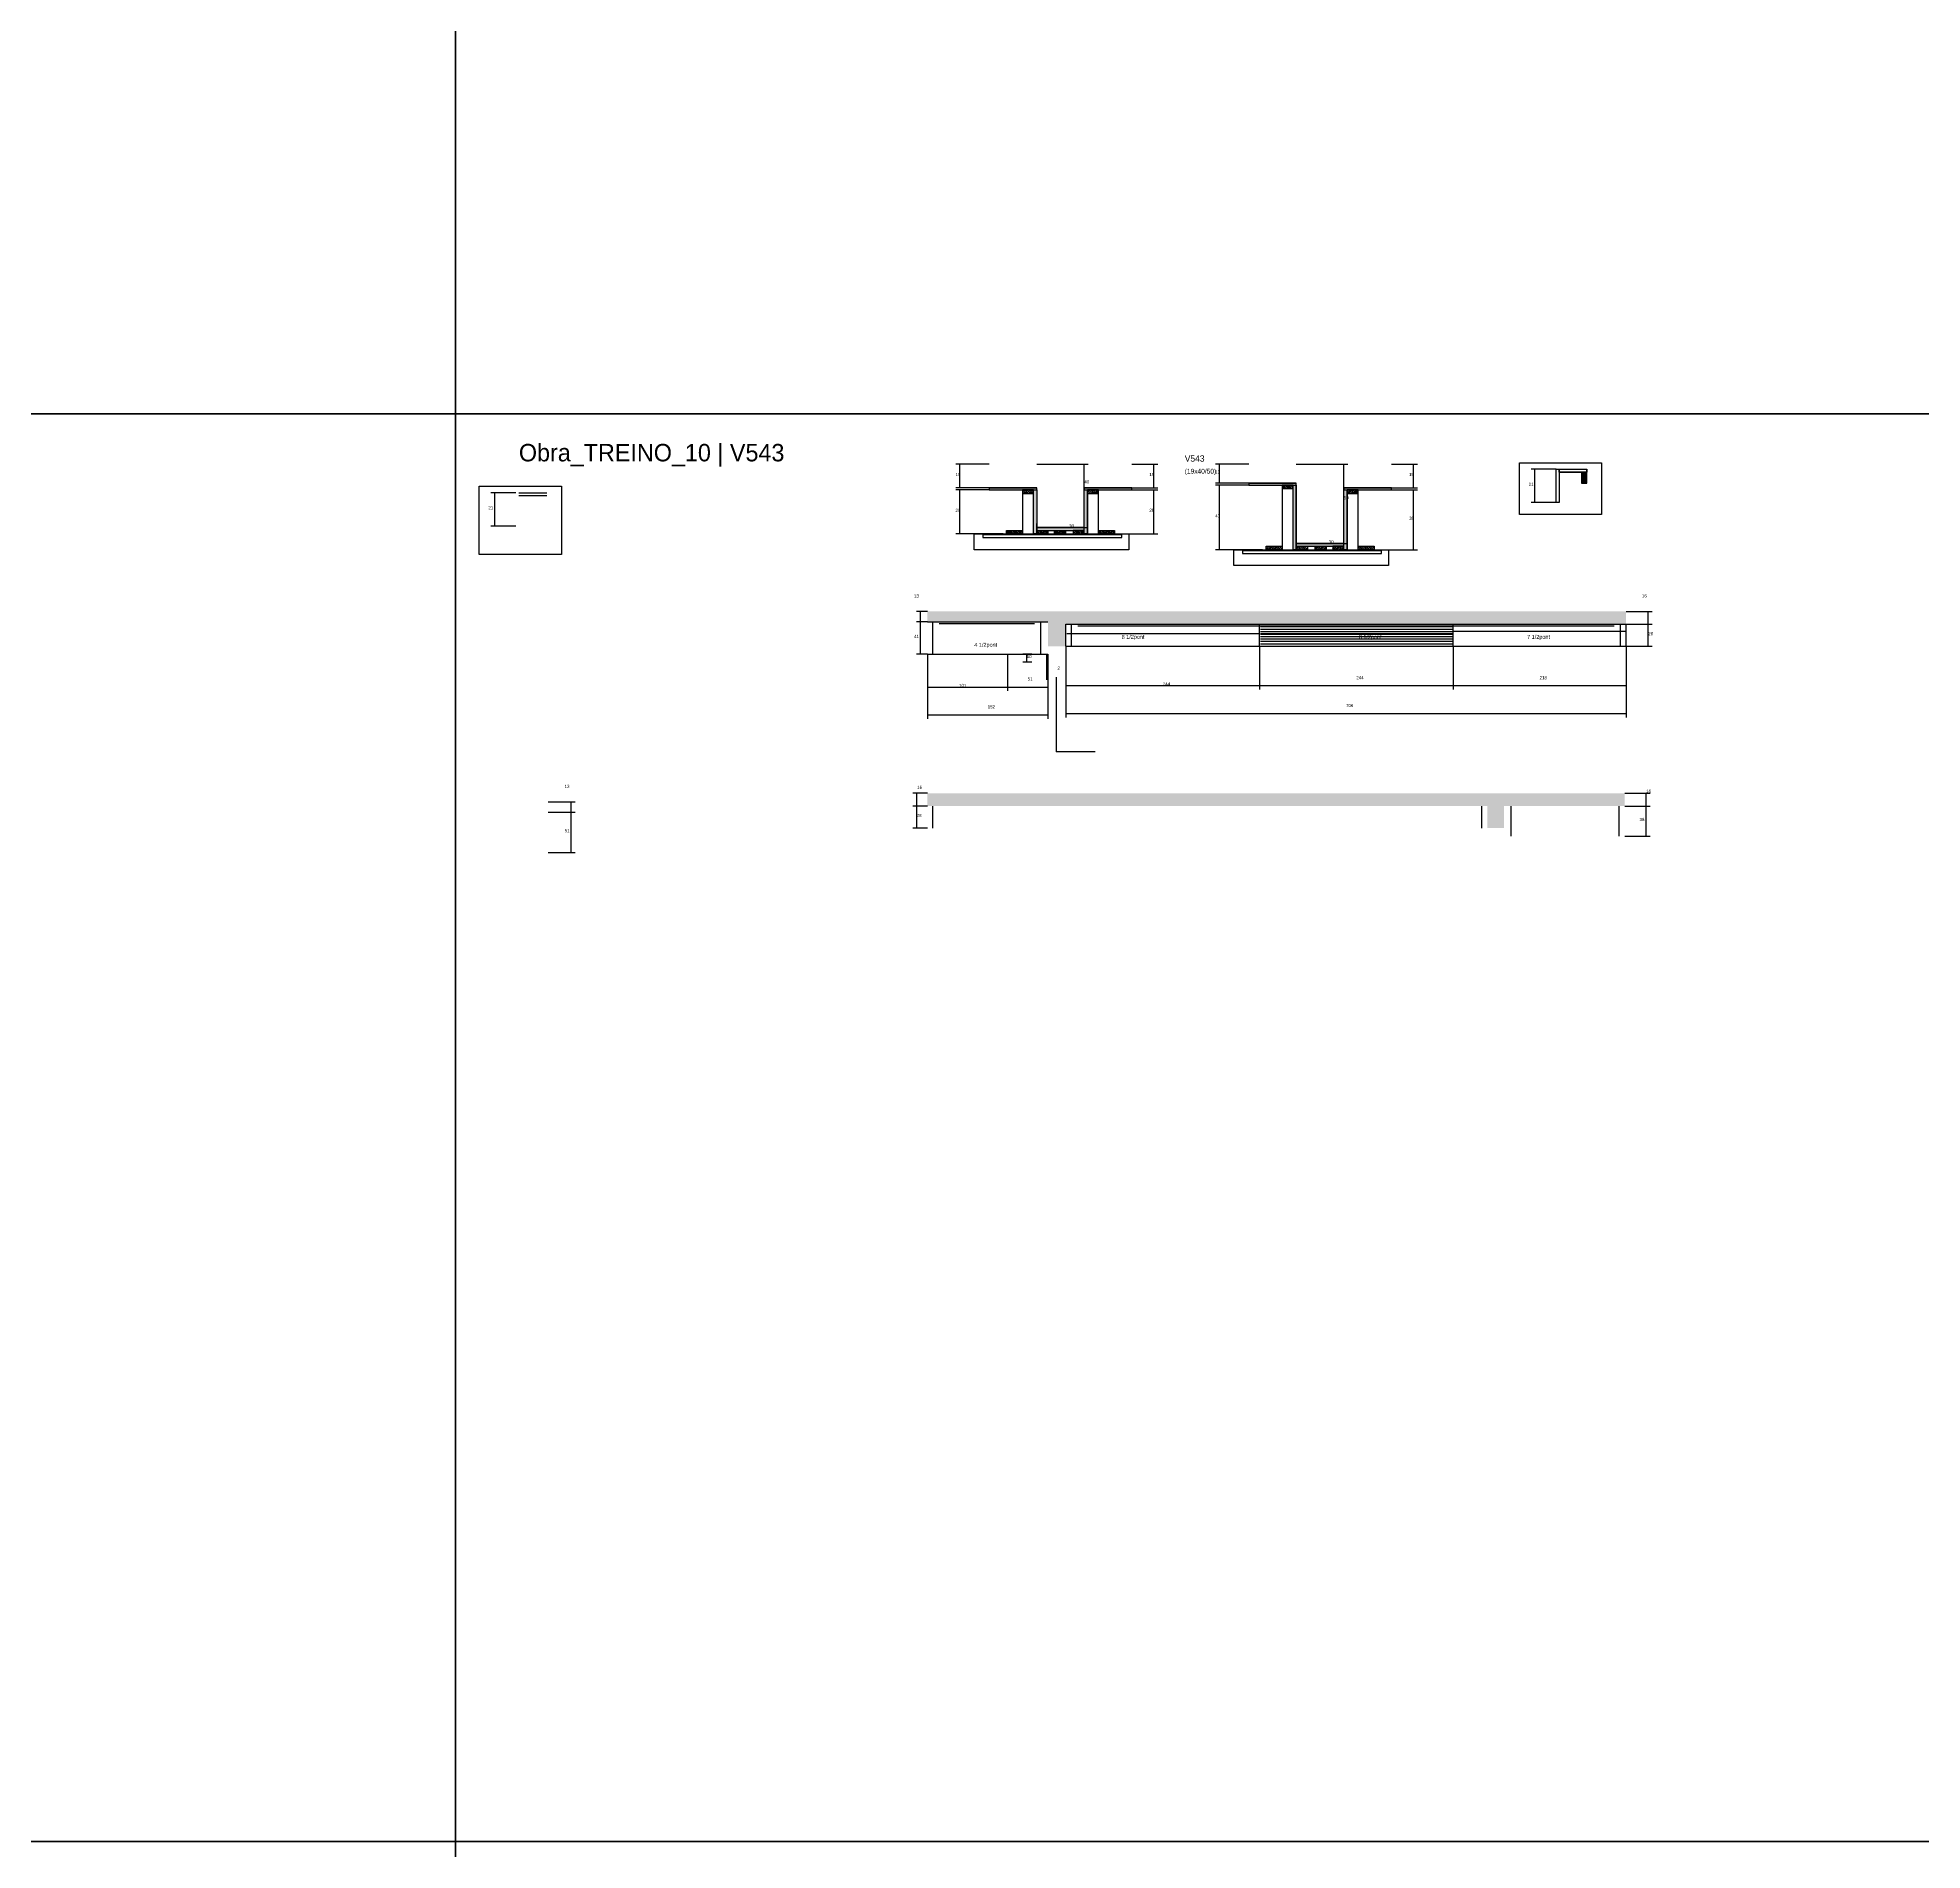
# Model space of a CAD drawing. Header units: metres. Extents: x -41 to 34840, y -36000 to 1848.
# Drawn here: x 19773 to 22149, y -19811 to -17526 of the extents above; entities that cross this region are included whole.
import ezdxf

# ---------------------------------------------------------------- set-up
doc = ezdxf.new("R2010")
doc.units = ezdxf.units.M
for name, color, linetype in [('barrote', 126, 'Continuous'), ('CELL_BORDER', 8, 'Continuous'), ('COTA', 4, 'Continuous'), ('Cota Seção (2x)', 4, 'Continuous'), ('Hachura', 253, 'Continuous'), ('LABEL_ID', 3, 'Continuous'), ('Madeira', 126, 'Continuous'), ('NOMENCLATURA', 7, 'Continuous'), ('Painéis', 200, 'Continuous'), ('SARR_2.2x7', 40, 'Continuous'), ('SCO-___-LAJ', 4, 'Continuous'), ('Texto Seção', 7, 'Continuous')]:
    doc.layers.add(name, color=color, linetype=linetype)

msp = doc.modelspace()

# ---------------------------------------------------------------- hatches: boundary and pattern name
at = {"layer": 'COTA'}
h = msp.add_hatch(dxfattribs=at)
h.set_pattern_fill('AR-CONC', scale=0.03)
h.paths.add_polyline_path([(21069.6, -18265.3), (21775.6, -18265.3), (21775.6, -18249.1), (20894.9, -18249.1), (20894.9, -18262.3), (21046.9, -18262.3), (21046.9, -18293.1), (21069.6, -18293.1)])
h = msp.add_hatch(dxfattribs=at)
h.set_pattern_fill('AR-CONC', scale=0.03)
h.paths.add_polyline_path([(20894.9, -18478.4), (20894.9, -18494.6), (21600.9, -18494.6), (21600.9, -18522.4), (21621.9, -18522.4), (21621.9, -18494.6), (21773.9, -18494.6), (21773.9, -18478.4)])
at = {"layer": 'Hachura'}
h = msp.add_hatch(color=8, dxfattribs=at)
h.dxf.hatch_style = 1
h.paths.add_polyline_path([(21032.7, -18095.9), (21032.7, -18093.5), (21032.7, -18093.5), (20972.7, -18093.5), (20972.7, -18093.5), (20972.7, -18095.9), (20972.7, -18095.9), (21032.7, -18095.9)])
h = msp.add_hatch(dxfattribs=at)
h.set_pattern_fill('ANSI31', scale=0.5)
h.paths.add_polyline_path([(21028.7, -18100.3), (21028.7, -18095.9), (21028.7, -18095.9), (21014.7, -18095.9), (21014.7, -18095.9), (21014.7, -18100.3), (21014.7, -18100.3), (21028.7, -18100.3)])
h = msp.add_hatch(color=8, dxfattribs=at)
h.dxf.hatch_style = 1
h.paths.add_polyline_path([(21028.7, -18095.9), (21032.7, -18095.9), (21032.7, -18095.9), (21032.7, -18151.5), (21032.7, -18151.5), (21028.7, -18151.5), (21028.7, -18151.5), (21028.7, -18095.9)])
h = msp.add_hatch(color=8, dxfattribs=at)
h.dxf.hatch_style = 1
h.paths.add_polyline_path([(21152.7, -18095.9), (21152.7, -18093.5), (21152.7, -18093.5), (21092.7, -18093.5), (21092.7, -18093.5), (21092.7, -18095.9), (21092.7, -18095.9), (21152.7, -18095.9)])
h = msp.add_hatch(color=8, dxfattribs=at)
h.dxf.hatch_style = 1
h.paths.add_polyline_path([(21092.7, -18095.9), (21096.7, -18095.9), (21096.7, -18095.9), (21096.7, -18151.5), (21096.7, -18151.5), (21092.7, -18151.5), (21092.7, -18151.5), (21092.7, -18095.9)])
h = msp.add_hatch(dxfattribs=at)
h.set_pattern_fill('ANSI31', scale=0.5)
h.paths.add_polyline_path([(21110.7, -18100.3), (21110.7, -18095.9), (21110.7, -18095.9), (21096.7, -18095.9), (21096.7, -18095.9), (21096.7, -18100.3), (21096.7, -18100.3), (21110.7, -18100.3)])
h = msp.add_hatch(color=8, dxfattribs=at)
h.dxf.hatch_style = 1
h.paths.add_polyline_path([(21359.9, -18089.9), (21359.9, -18087.5), (21359.9, -18087.5), (21299.9, -18087.5), (21299.9, -18087.5), (21299.9, -18089.9), (21299.9, -18089.9), (21359.9, -18089.9)])
h = msp.add_hatch(dxfattribs=at)
h.set_pattern_fill('ANSI31', scale=0.5)
h.paths.add_polyline_path([(21355.9, -18094.3), (21355.9, -18089.9), (21355.9, -18089.9), (21341.9, -18089.9), (21341.9, -18089.9), (21341.9, -18094.3), (21341.9, -18094.3), (21355.9, -18094.3)])
h = msp.add_hatch(color=8, dxfattribs=at)
h.dxf.hatch_style = 1
h.paths.add_polyline_path([(21355.9, -18089.9), (21359.9, -18089.9), (21359.9, -18089.9), (21359.9, -18171.5), (21359.9, -18171.5), (21355.9, -18171.5), (21355.9, -18171.5), (21355.9, -18089.9)])
h = msp.add_hatch(color=8, dxfattribs=at)
h.dxf.hatch_style = 1
h.paths.add_polyline_path([(21479.9, -18095.9), (21479.9, -18093.5), (21479.9, -18093.5), (21419.9, -18093.5), (21419.9, -18093.5), (21419.9, -18095.9), (21419.9, -18095.9), (21479.9, -18095.9)])
h = msp.add_hatch(color=8, dxfattribs=at)
h.dxf.hatch_style = 1
h.paths.add_polyline_path([(21419.9, -18095.9), (21423.9, -18095.9), (21423.9, -18095.9), (21423.9, -18171.5), (21423.9, -18171.5), (21419.9, -18171.5), (21419.9, -18171.5), (21419.9, -18095.9)])
h = msp.add_hatch(dxfattribs=at)
h.set_pattern_fill('ANSI31', scale=0.5)
h.paths.add_polyline_path([(21437.9, -18100.3), (21437.9, -18095.9), (21437.9, -18095.9), (21423.9, -18095.9), (21423.9, -18095.9), (21423.9, -18100.3), (21423.9, -18100.3), (21437.9, -18100.3)])
h = msp.add_hatch(dxfattribs=at)
h.set_pattern_fill('ANSI31', scale=0.5)
h.paths.add_polyline_path([(20994.7, -18151.5), (20994.7, -18147.1), (20994.7, -18147.1), (21014.7, -18147.1), (21014.7, -18147.1), (21014.7, -18151.5), (21014.7, -18151.5), (20994.7, -18151.5)])
h = msp.add_hatch(color=8, dxfattribs=at)
h.dxf.hatch_style = 1
h.paths.add_polyline_path([(21092.6, -18147.1), (21092.6, -18143.5), (21092.6, -18143.5), (21032.7, -18143.5), (21032.7, -18143.5), (21032.7, -18147.1), (21032.7, -18147.1), (21092.6, -18147.1)])
h = msp.add_hatch(dxfattribs=at)
h.set_pattern_fill('ANSI31', scale=0.5)
h.paths.add_polyline_path([(21032.7, -18151.5), (21032.7, -18147.1), (21032.7, -18147.1), (21046.7, -18147.1), (21046.7, -18147.1), (21046.7, -18151.5), (21046.7, -18151.5), (21032.7, -18151.5)])
h = msp.add_hatch(dxfattribs=at)
h.set_pattern_fill('ANSI31', scale=0.5)
h.paths.add_polyline_path([(21055.2, -18151.5), (21055.2, -18147.1), (21055.2, -18147.1), (21069.2, -18147.1), (21069.2, -18147.1), (21069.2, -18151.5), (21069.2, -18151.5), (21055.2, -18151.5)])
h = msp.add_hatch(dxfattribs=at)
h.set_pattern_fill('ANSI31', scale=0.5)
h.paths.add_polyline_path([(21092.6, -18151.5), (21092.6, -18147.1), (21092.6, -18147.1), (21078.6, -18147.1), (21078.6, -18147.1), (21078.6, -18151.5), (21078.6, -18151.5), (21092.6, -18151.5)])
h = msp.add_hatch(dxfattribs=at)
h.set_pattern_fill('ANSI31', scale=0.5)
h.paths.add_polyline_path([(21110.7, -18151.5), (21110.7, -18147.1), (21110.7, -18147.1), (21130.7, -18147.1), (21130.7, -18147.1), (21130.7, -18151.5), (21130.7, -18151.5), (21110.7, -18151.5)])
h = msp.add_hatch(dxfattribs=at)
h.set_pattern_fill('ANSI31', scale=0.5)
h.paths.add_polyline_path([(21321.9, -18171.5), (21321.9, -18167.1), (21321.9, -18167.1), (21341.9, -18167.1), (21341.9, -18167.1), (21341.9, -18171.5), (21341.9, -18171.5), (21321.9, -18171.5)])
h = msp.add_hatch(color=8, dxfattribs=at)
h.dxf.hatch_style = 1
h.paths.add_polyline_path([(21419.9, -18167.1), (21419.9, -18163.5), (21419.9, -18163.5), (21359.9, -18163.5), (21359.9, -18163.5), (21359.9, -18167.1), (21359.9, -18167.1), (21419.9, -18167.1)])
h = msp.add_hatch(dxfattribs=at)
h.set_pattern_fill('ANSI31', scale=0.5)
h.paths.add_polyline_path([(21359.9, -18171.5), (21359.9, -18167.1), (21359.9, -18167.1), (21373.9, -18167.1), (21373.9, -18167.1), (21373.9, -18171.5), (21373.9, -18171.5), (21359.9, -18171.5)])
h = msp.add_hatch(dxfattribs=at)
h.set_pattern_fill('ANSI31', scale=0.5)
h.paths.add_polyline_path([(21383.5, -18171.5), (21383.5, -18167.1), (21383.5, -18167.1), (21397.5, -18167.1), (21397.5, -18167.1), (21397.5, -18171.5), (21397.5, -18171.5), (21383.5, -18171.5)])
h = msp.add_hatch(dxfattribs=at)
h.set_pattern_fill('ANSI31', scale=0.5)
h.paths.add_polyline_path([(21419.9, -18171.5), (21419.9, -18167.1), (21419.9, -18167.1), (21405.9, -18167.1), (21405.9, -18167.1), (21405.9, -18171.5), (21405.9, -18171.5), (21419.9, -18171.5)])
h = msp.add_hatch(dxfattribs=at)
h.set_pattern_fill('ANSI31', scale=0.5)
h.paths.add_polyline_path([(21437.9, -18171.5), (21437.9, -18167.1), (21437.9, -18167.1), (21457.9, -18167.1), (21457.9, -18167.1), (21457.9, -18171.5), (21457.9, -18171.5), (21437.9, -18171.5)])
at = {"layer": 'Madeira'}
h = msp.add_hatch(dxfattribs=at)
h.set_pattern_fill('ANSI31', scale=0.2)
h.paths.add_polyline_path([(21726.3, -18073.6), (21719.3, -18073.6), (21719.3, -18087.6), (21726.3, -18087.6)])

# ---------------------------------------------------------------- linework, layer by layer
for points in [[(21641.3, -18061.8), (21744.8, -18061.8), (21744.8, -18126.8), (21641.3, -18126.8)], [(20330.1, -18091.4), (20433.5, -18091.4), (20433.5, -18177.3), (20330.1, -18177.3)]]:
    msp.add_lwpolyline(points, close=True)
at = {"layer": 'barrote'}
for points in [[(21149, -18171.5), (20954, -18171.5), (20954, -18151.5), (21149, -18151.5)], [(21476.3, -18191.5), (21281.3, -18191.5), (21281.3, -18171.5), (21476.3, -18171.5)]]:
    msp.add_lwpolyline(points, close=True, dxfattribs=at)
at = {"layer": 'CELL_BORDER'}
for points in [[(17400, -18000), (20300, -18000), (20300, -16200), (17400, -16200)], [(20300, -18000), (23200, -18000), (23200, -16200), (20300, -16200)], [(17400, -19800), (20300, -19800), (20300, -18000), (17400, -18000)], [(20300, -19800), (23200, -19800), (23200, -18000), (20300, -18000)], [(17400, -21600), (20300, -21600), (20300, -19800), (17400, -19800)], [(20300, -21600), (23200, -21600), (23200, -19800), (20300, -19800)]]:
    msp.add_lwpolyline(points, close=True, dxfattribs=at)
at = {"layer": 'COTA'}
for p, q in [((20972.7, -18063.5), (20930.9, -18063.5)), ((20935.9, -18093.5), (20935.9, -18063.5)), ((21152.7, -18063.5), (21185.2, -18063.5)), ((21180.2, -18093.5), (21180.2, -18063.5)), ((21299.9, -18063.5), (21258.2, -18063.5)), ((21263.2, -18087.5), (21263.2, -18063.5)), ((21479.9, -18063.5), (21512.5, -18063.5)), ((21507.5, -18093.5), (21507.5, -18063.5)), ((20972.7, -18093.5), (20930.9, -18093.5)), ((20972.7, -18095.9), (20930.9, -18095.9)), ((20935.9, -18151.5), (20935.9, -18095.9)), ((21110.7, -18095.9), (21185.2, -18095.9)), ((21152.7, -18093.5), (21185.2, -18093.5)), ((21180.2, -18151.5), (21180.2, -18095.9)), ((21299.9, -18087.5), (21258.2, -18087.5)), ((21299.9, -18089.9), (21258.2, -18089.9)), ((21263.2, -18171.5), (21263.2, -18089.9)), ((21437.9, -18095.9), (21512.5, -18095.9)), ((21479.9, -18093.5), (21512.5, -18093.5)), ((21507.5, -18171.5), (21507.5, -18095.9)), ((20990.3, -18151.5), (20930.9, -18151.5)), ((21110.7, -18151.5), (21185.2, -18151.5)), ((21317.5, -18171.5), (21258.2, -18171.5)), ((21437.9, -18171.5), (21512.5, -18171.5)), ((20894.9, -18249.1), (20881.3, -18249.1)), ((20894.9, -18262.3), (20881.3, -18262.3)), ((20894.9, -18262.3), (20881.3, -18262.3)), ((20886.3, -18262.3), (20886.3, -18249.1)), ((20886.3, -18303.1), (20886.3, -18262.3)), ((21775.6, -18249.1), (21808.6, -18249.1)), ((21775.6, -18265.3), (21808.6, -18265.3)), ((21775.6, -18265.3), (21808.6, -18265.3)), ((21803.6, -18265.3), (21803.6, -18249.1)), ((21803.6, -18293.1), (21803.6, -18265.3)), ((20894.9, -18303.1), (20881.3, -18303.1)), ((20894.9, -18303.1), (20894.9, -18349.5)), ((20894.9, -18303.1), (20894.9, -18384.5)), ((20995.9, -18303.1), (20995.9, -18349.5)), ((20995.9, -18303.1), (20995.9, -18349.5)), ((21026.4, -18303.1), (21015.1, -18303.1)), ((21026.4, -18313.1), (21015.1, -18313.1)), ((21020.1, -18313.1), (21020.1, -18303.1)), ((21044.9, -18303.1), (21044.9, -18335.6)), ((21046.9, -18303.1), (21046.9, -18349.5)), ((21046.9, -18303.1), (21046.9, -18384.5)), ((21046.9, -18303.1), (21046.9, -18335.6)), ((21069.6, -18293.1), (21069.6, -18347.8)), ((21069.6, -18293.1), (21069.6, -18382.9)), ((21313.6, -18293.1), (21313.6, -18347.8)), ((21313.6, -18293.1), (21313.6, -18347.8)), ((21557.6, -18293.1), (21557.6, -18347.8)), ((21557.6, -18293.1), (21557.6, -18347.8)), ((21775.6, -18293.1), (21808.6, -18293.1)), ((21775.6, -18293.1), (21775.6, -18382.9)), ((21775.6, -18293.1), (21775.6, -18347.8)), ((21044.9, -18330.6), (21046.9, -18330.6)), ((20894.9, -18344.5), (20995.9, -18344.5)), ((20995.9, -18344.5), (21046.9, -18344.5)), ((21069.6, -18342.8), (21313.6, -18342.8)), ((21313.6, -18342.8), (21557.6, -18342.8)), ((21557.6, -18342.8), (21775.6, -18342.8)), ((20894.9, -18379.5), (21046.9, -18379.5)), ((21069.6, -18377.9), (21775.6, -18377.9)), ((20894.9, -18478.4), (20876.4, -18478.4)), ((20881.4, -18494.6), (20881.4, -18478.4)), ((21773.9, -18478.4), (21805.9, -18478.4)), ((21800.9, -18494.6), (21800.9, -18478.4)), ((20416.8, -18489.1), (20450.8, -18489.1)), ((20416.8, -18502.3), (20450.8, -18502.3)), ((20416.8, -18502.3), (20450.8, -18502.3)), ((20445.8, -18502.3), (20445.8, -18489.1)), ((20445.8, -18553.1), (20445.8, -18502.3)), ((20894.9, -18494.6), (20876.4, -18494.6)), ((20894.9, -18494.6), (20876.4, -18494.6)), ((20881.4, -18522.4), (20881.4, -18494.6)), ((21773.9, -18494.6), (21805.9, -18494.6)), ((21773.9, -18494.6), (21805.9, -18494.6)), ((21800.9, -18532.4), (21800.9, -18494.6)), ((20894.9, -18522.4), (20876.4, -18522.4)), ((20416.8, -18553.1), (20450.8, -18553.1)), ((21773.9, -18532.4), (21805.9, -18532.4))]:
    msp.add_line(p, q, dxfattribs=at)
at = {"layer": 'Cota Seção (2x)'}
for p, q in [((21032.7, -18063.5), (21097.7, -18063.5)), ((21092.7, -18143.5), (21092.7, -18063.5)), ((21359.9, -18063.5), (21424.9, -18063.5)), ((21419.9, -18163.5), (21419.9, -18063.5)), ((21687.3, -18070), (21655.8, -18070)), ((21660.8, -18112), (21660.8, -18070)), ((20376, -18099.5), (20344.6, -18099.5)), ((20349.6, -18141.5), (20349.6, -18099.5)), ((21687.3, -18112), (21655.8, -18112)), ((20376, -18141.5), (20344.6, -18141.5)), ((21032.7, -18151.5), (21032.7, -18138.5)), ((21032.7, -18143.5), (21097.7, -18143.5)), ((21032.7, -18143.5), (21092.6, -18143.5)), ((21092.6, -18151.5), (21092.6, -18138.5)), ((21359.9, -18171.5), (21359.9, -18158.5)), ((21359.9, -18163.5), (21424.9, -18163.5)), ((21359.9, -18163.5), (21419.9, -18163.5)), ((21419.9, -18171.5), (21419.9, -18158.5))]:
    msp.add_line(p, q, dxfattribs=at)
at = {"layer": 'Madeira'}
for points in [[(21726.3, -18073.6), (21719.3, -18073.6), (21719.3, -18087.6), (21726.3, -18087.6)], [(21028.7, -18100.3), (21028.7, -18095.9), (21014.7, -18095.9), (21014.7, -18100.3)], [(21028.7, -18095.9), (21014.7, -18095.9), (21014.7, -18151.5), (21028.7, -18151.5)], [(21110.7, -18100.3), (21110.7, -18095.9), (21096.7, -18095.9), (21096.7, -18100.3)], [(21110.7, -18095.9), (21096.7, -18095.9), (21096.7, -18151.5), (21110.7, -18151.5)], [(21355.9, -18094.3), (21355.9, -18089.9), (21341.9, -18089.9), (21341.9, -18094.3)], [(21355.9, -18089.9), (21341.9, -18089.9), (21341.9, -18171.5), (21355.9, -18171.5)], [(21437.9, -18100.3), (21437.9, -18095.9), (21423.9, -18095.9), (21423.9, -18100.3)], [(21437.9, -18095.9), (21423.9, -18095.9), (21423.9, -18171.5), (21437.9, -18171.5)], [(20994.7, -18151.5), (20994.7, -18147.1), (21014.7, -18147.1), (21014.7, -18151.5)], [(21032.7, -18151.5), (21032.7, -18147.1), (21046.7, -18147.1), (21046.7, -18151.5)], [(21055.2, -18151.5), (21055.2, -18147.1), (21069.2, -18147.1), (21069.2, -18151.5)], [(21092.6, -18151.5), (21092.6, -18147.1), (21078.6, -18147.1), (21078.6, -18151.5)], [(21110.7, -18151.5), (21110.7, -18147.1), (21130.7, -18147.1), (21130.7, -18151.5)], [(21149, -18171.5), (20954, -18171.5), (20954, -18151.5), (21149, -18151.5)], [(21476.3, -18191.5), (21281.3, -18191.5), (21281.3, -18171.5), (21476.3, -18171.5)], [(21321.9, -18171.5), (21321.9, -18167.1), (21341.9, -18167.1), (21341.9, -18171.5)], [(21359.9, -18171.5), (21359.9, -18167.1), (21373.9, -18167.1), (21373.9, -18171.5)], [(21383.5, -18171.5), (21383.5, -18167.1), (21397.5, -18167.1), (21397.5, -18171.5)], [(21419.9, -18171.5), (21419.9, -18167.1), (21405.9, -18167.1), (21405.9, -18171.5)], [(21437.9, -18171.5), (21437.9, -18167.1), (21457.9, -18167.1), (21457.9, -18171.5)]]:
    msp.add_lwpolyline(points, close=True, dxfattribs=at)
at = {"layer": 'NOMENCLATURA'}
for p in [(21057.4, -18332), (21106.4, -18426.2)]:
    msp.add_line(p, (21057.4, -18426.2), dxfattribs=at)
at = {"layer": 'Painéis'}
for p, q in [((21687.3, -18112), (21687.3, -18070)), ((21691.3, -18070), (21726.2, -18070)), ((21691.3, -18073.6), (21691.3, -18070)), ((21691.3, -18073.6), (21726.2, -18073.6)), ((21726.2, -18073.6), (21726.2, -18070)), ((20380, -18099.5), (20415, -18099.5)), ((20972.7, -18093.5), (21032.7, -18093.5)), ((21092.7, -18093.5), (21152.7, -18093.5)), ((21096.7, -18151.5), (21096.7, -18095.9)), ((21299.9, -18087.5), (21359.9, -18087.5)), ((21359.9, -18171.5), (21359.9, -18089.9)), ((21419.9, -18093.5), (21479.9, -18093.5)), ((21423.9, -18171.5), (21423.9, -18095.9)), ((20380, -18103.1), (20415, -18103.1)), ((21032.7, -18143.5), (21092.6, -18143.5)), ((21092.6, -18147.1), (21092.6, -18143.5)), ((21359.9, -18163.5), (21419.9, -18163.5)), ((21359.9, -18167.1), (21359.9, -18163.5)), ((21419.9, -18167.1), (21419.9, -18163.5)), ((20894.9, -18262.3), (21046.9, -18262.3)), ((21069.6, -18265.3), (21775.6, -18265.3)), ((21069.6, -18293.1), (21069.6, -18265.3)), ((21313.6, -18293.1), (21313.6, -18265.3)), ((21557.6, -18293.1), (21557.6, -18265.3)), ((21775.6, -18293.1), (21775.6, -18265.3)), ((20894.9, -18303.1), (21046.9, -18303.1)), ((21069.6, -18293.1), (21775.6, -18293.1))]:
    msp.add_line(p, q, dxfattribs=at)
for points in [[(21691.3, -18112), (21687.3, -18112), (21687.3, -18070), (21691.3, -18070)], [(21032.7, -18095.9), (21032.7, -18093.5), (20972.7, -18093.5), (20972.7, -18095.9)], [(21028.7, -18095.9), (21032.7, -18095.9), (21032.7, -18151.5), (21028.7, -18151.5)], [(21152.7, -18095.9), (21152.7, -18093.5), (21092.7, -18093.5), (21092.7, -18095.9)], [(21092.7, -18095.9), (21096.7, -18095.9), (21096.7, -18151.5), (21092.7, -18151.5)], [(21359.9, -18089.9), (21359.9, -18087.5), (21299.9, -18087.5), (21299.9, -18089.9)], [(21355.9, -18089.9), (21359.9, -18089.9), (21359.9, -18171.5), (21355.9, -18171.5)], [(21479.9, -18095.9), (21479.9, -18093.5), (21419.9, -18093.5), (21419.9, -18095.9)], [(21419.9, -18095.9), (21423.9, -18095.9), (21423.9, -18171.5), (21419.9, -18171.5)], [(21092.6, -18147.1), (21092.6, -18143.5), (21032.7, -18143.5), (21032.7, -18147.1)], [(21419.9, -18167.1), (21419.9, -18163.5), (21359.9, -18163.5), (21359.9, -18167.1)]]:
    msp.add_lwpolyline(points, close=True, dxfattribs=at)
msp.add_lwpolyline([(21691.3, -18070), (21726.2, -18070), (21726.2, -18073.6), (21691.3, -18073.6), (21691.3, -18070)], dxfattribs=at)
at = {"layer": 'SARR_2.2x7'}
for p, q in [((20901.9, -18303.1), (20901.9, -18262.3)), ((20909.9, -18264.5), (20995.9, -18264.5)), ((20995.9, -18264.5), (21029.9, -18264.5)), ((21037.9, -18303.1), (21037.9, -18262.3)), ((21076.6, -18293.1), (21076.6, -18265.3)), ((21084.6, -18267.5), (21313.6, -18267.5)), ((21313.6, -18267.5), (21557.6, -18267.5)), ((21557.6, -18267.5), (21760.6, -18267.5)), ((21768.6, -18293.1), (21768.6, -18265.3)), ((21070.6, -18277.2), (21312.6, -18277.2)), ((21314.6, -18268.4), (21556.6, -18268.4)), ((21314.6, -18271.5), (21556.6, -18271.5)), ((21314.6, -18274.6), (21556.6, -18274.6)), ((21314.6, -18277.2), (21556.6, -18277.2)), ((21314.6, -18277.7), (21556.6, -18277.7)), ((21314.6, -18280.7), (21556.6, -18280.7)), ((21314.6, -18283.8), (21556.6, -18283.8)), ((21314.6, -18286.9), (21556.6, -18286.9)), ((21314.6, -18290), (21556.6, -18290)), ((21558.6, -18274), (21774.6, -18274)), ((20901.9, -18522.4), (20901.9, -18494.6)), ((21593.9, -18522.4), (21593.9, -18494.6)), ((21630.9, -18532.4), (21630.9, -18494.6)), ((21766.9, -18532.4), (21766.9, -18494.6))]:
    msp.add_line(p, q, dxfattribs=at)
at = {"layer": 'SCO-___-LAJ'}
for points in [[(21140, -18152.8), (20964.7, -18152.8), (20964.7, -18156), (21140, -18156)], [(21467.3, -18172.8), (21292, -18172.8), (21292, -18176), (21467.3, -18176)]]:
    msp.add_lwpolyline(points, close=True, dxfattribs=at)

# ---------------------------------------------------------------- texts
at = {"layer": 'COTA'}
for s, p in [('15', (20930.4, -18078.5)), ('15', (21174.7, -18078.5)), ('12', (21257.7, -18075.5)), ('15', (21502, -18078.5)), ('28', (20930.4, -18123.7)), ('28', (21174.7, -18123.7)), ('41', (21257.7, -18130.7)), ('38', (21502, -18133.7)), ('13', (20878, -18231.7)), ('16', (21795.5, -18231.5)), ('41', (20878.1, -18282.7)), ('28', (21803.6, -18279.2)), ('10', (21020.1, -18308.1)), ('51', (21021.4, -18336.4)), ('2', (21058.9, -18322.6)), ('244', (21191.6, -18342.8)), ('244', (21435.6, -18334.8)), ('218', (21666.6, -18334.8)), ('101', (20934.9, -18344.5)), ('152', (20970.9, -18371.4)), ('706', (21422.6, -18369.8)), ('13', (20437.6, -18471.7)), ('16', (20882, -18473)), ('16', (21800.9, -18477.8)), ('28', (20881.4, -18508.5)), ('51', (20437.7, -18527.7)), ('38', (21792.6, -18513.5))]:
    msp.add_text(s, height=4, dxfattribs=at).set_placement(p)
at = {"layer": 'Cota Seção (2x)'}
for s, p in [('40', (21092.7, -18087.8)), ('21', (21652.8, -18091)), ('21', (20341.5, -18120.5)), ('50', (21419.9, -18107.8)), ('30', (21073.6, -18143.5)), ('30', (21400.9, -18163.5))]:
    msp.add_text(s, height=4, dxfattribs=at).set_placement(p)
at = {"layer": 'LABEL_ID'}
msp.add_text('Obra_TREINO_10 | V543', height=22, dxfattribs=at).set_placement((20380, -18060))
at = {"layer": 'NOMENCLATURA'}
for s, p in [('4 1/2pont', (20954.1, -18293.8)), ('8 1/2pont', (21139.8, -18283.8)), ('8 1/2pont', (21438.7, -18283.8)), ('7 1/2pont', (21650.9, -18283.8))]:
    msp.add_text(s, height=5, dxfattribs=at).set_placement(p)
at = {"layer": 'Texto Seção'}
for s, height, p in [('V543', 8, (21219.3, -18060.4)), ('(19x40/50)', 6, (21219.3, -18075.4))]:
    msp.add_text(s, height=height, dxfattribs=at).set_placement(p)

doc.saveas('drawing.dxf')
